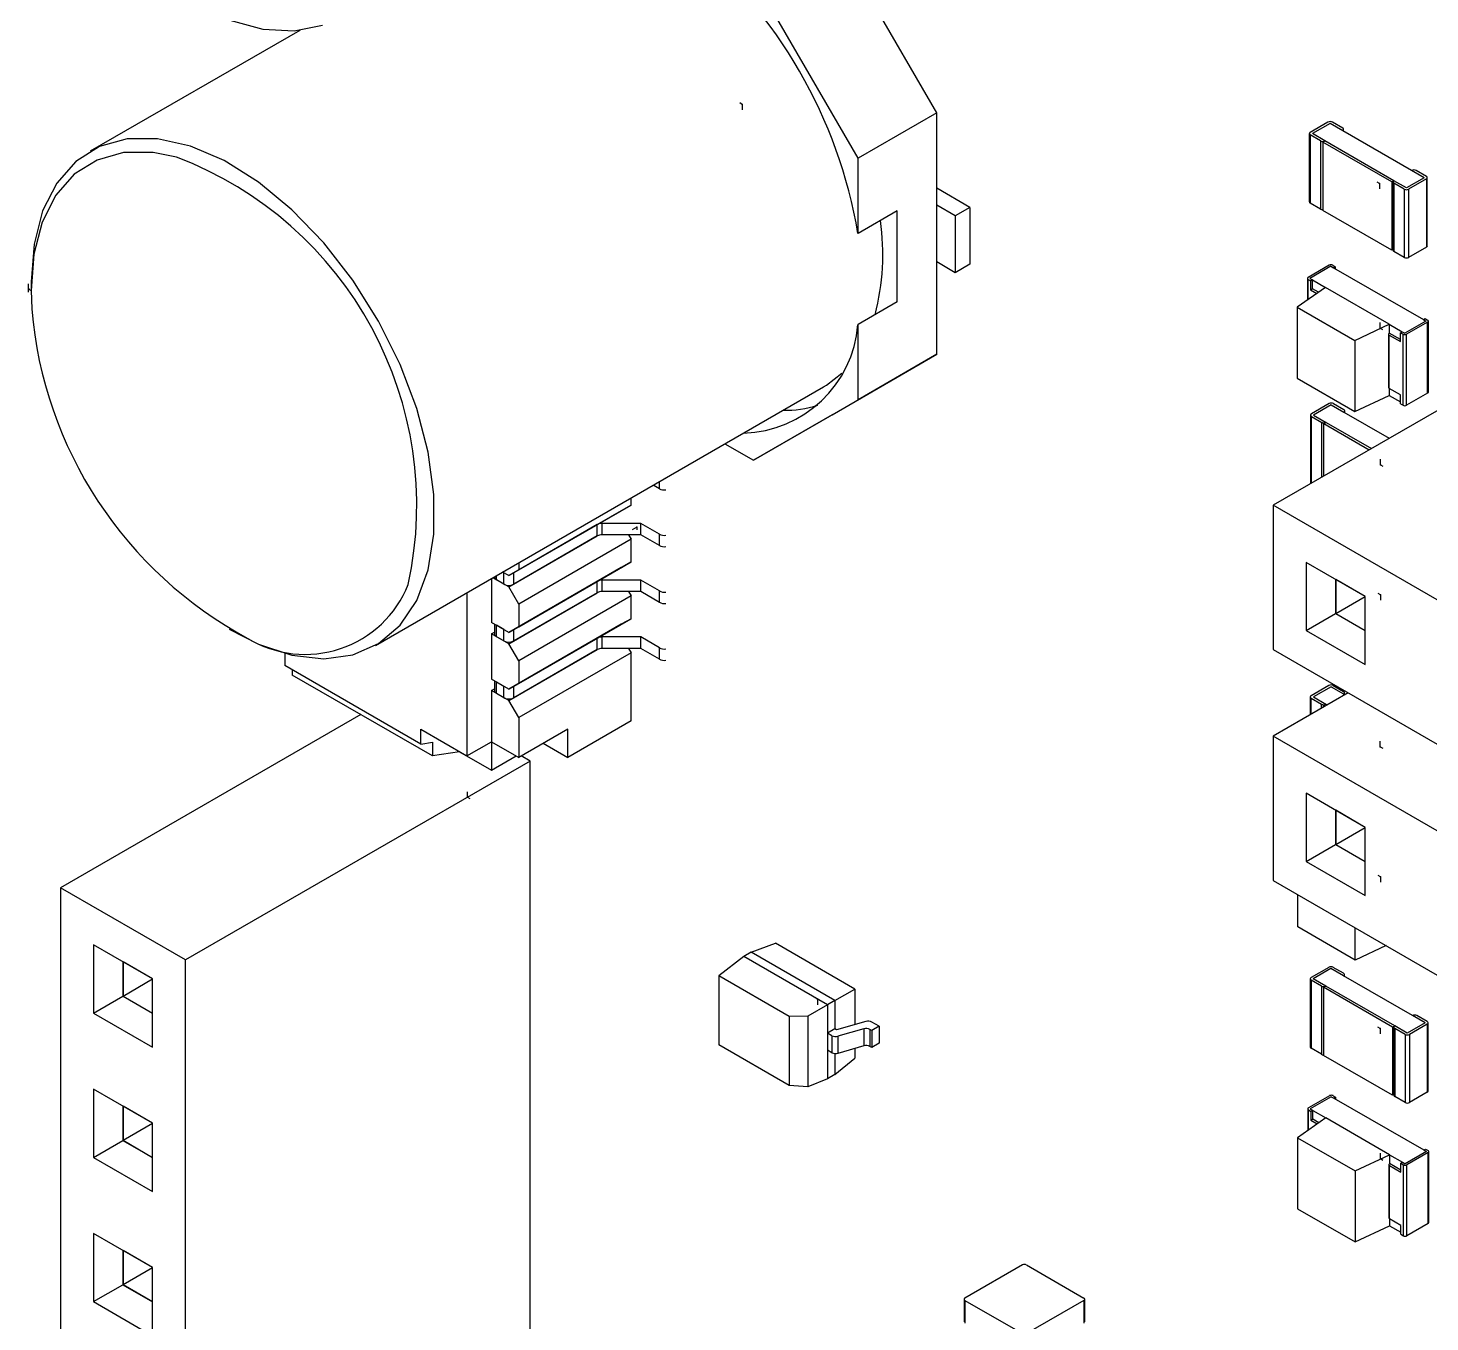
# Model space of a CAD drawing. Header units: millimetres. Extents: x 2 to 294, y 2 to 208.
# Drawn here: x 203.27 to 223.41, y 126.53 to 145.12 of the extents above; entities that cross this region are included whole.
import ezdxf

# ---------------------------------------------------------------- set-up
doc = ezdxf.new("R2010")
doc.units = ezdxf.units.MM
doc.header["$PDSIZE"] = -1

msp = doc.modelspace()

# ---------------------------------------------------------------- linework, layer by layer
at = {"color": 7, "linetype": 'Continuous', "lineweight": 25}
for p, q in [((216.328, 143.903), (214.825, 146.506)), ((215.197, 143.25), (213.694, 145.852)), ((207.176, 145.088), (204.167, 143.351)), ((216.328, 143.903), (215.197, 143.25)), ((216.328, 140.433), (216.328, 143.903)), ((221.949, 143.769), (221.694, 143.622)), ((221.981, 143.751), (221.726, 143.604)), ((222.161, 143.647), (221.981, 143.751)), ((222.161, 143.683), (222.012, 143.769)), ((223.151, 143.075), (222.161, 143.647)), ((222.174, 143.639), (222.174, 143.665)), ((221.681, 143.604), (221.681, 142.624)), ((221.843, 143.5), (221.694, 143.585)), ((221.694, 143.585), (221.694, 142.606)), ((221.906, 143.5), (221.726, 143.604)), ((221.843, 143.5), (221.843, 142.52)), ((221.906, 143.5), (221.875, 143.481)), ((222.864, 142.91), (221.875, 143.481)), ((221.875, 143.481), (221.875, 142.502)), ((222.896, 142.928), (221.906, 143.5)), ((215.197, 142.17), (215.197, 143.25)), ((223.331, 142.971), (223.151, 143.075)), ((223.363, 142.989), (223.215, 143.075)), ((216.805, 142.545), (216.328, 142.821)), ((222.896, 142.928), (222.864, 142.91)), ((222.864, 142.91), (222.864, 141.93)), ((222.883, 142.91), (222.883, 141.93)), ((223.077, 142.824), (222.896, 142.928)), ((223.045, 142.806), (222.896, 142.892)), ((222.896, 142.892), (222.896, 141.912)), ((223.045, 142.806), (223.045, 141.826)), ((223.331, 142.971), (223.077, 142.824)), ((223.363, 142.953), (223.108, 142.806)), ((223.108, 142.806), (223.108, 141.826)), ((223.363, 142.953), (223.363, 141.973)), ((223.376, 141.991), (223.376, 142.971)), ((221.843, 142.52), (221.694, 142.606)), ((215.762, 142.496), (215.197, 142.17)), ((215.762, 141.186), (215.762, 142.496)), ((216.593, 142.423), (216.328, 142.576)), ((216.805, 142.545), (216.593, 142.423)), ((216.593, 142.423), (216.593, 141.606)), ((216.805, 142.545), (216.805, 141.729)), ((222.864, 141.93), (221.875, 142.502)), ((222.883, 141.941), (222.864, 141.93)), ((223.045, 141.826), (222.896, 141.912)), ((223.363, 141.973), (223.108, 141.826)), ((216.593, 141.606), (216.328, 141.76)), ((216.805, 141.729), (216.593, 141.606)), ((221.967, 141.713), (221.663, 141.538)), ((221.992, 141.699), (221.688, 141.523)), ((221.992, 141.699), (222.029, 141.677)), ((222.017, 141.713), (222.054, 141.692)), ((222.054, 141.692), (222.029, 141.677)), ((222.029, 141.677), (223.32, 140.932)), ((222.054, 141.692), (222.054, 141.663)), ((203.274, 141.445), (203.273, 141.413)), ((203.273, 141.413), (203.276, 141.326)), ((203.317, 141.474), (203.318, 141.384)), ((221.911, 141.395), (221.508, 141.109)), ((221.653, 141.523), (221.653, 141.212)), ((221.663, 141.509), (221.7, 141.488)), ((221.663, 141.219), (221.663, 141.509)), ((221.688, 141.523), (221.725, 141.502)), ((221.725, 141.502), (221.7, 141.488)), ((221.7, 141.488), (221.7, 141.36)), ((221.725, 141.502), (221.911, 141.395)), ((221.725, 141.374), (221.725, 141.502)), ((222.83, 140.864), (221.911, 141.395)), ((203.317, 141.351), (203.326, 141.084)), ((221.7, 141.36), (221.725, 141.374)), ((221.7, 141.36), (221.789, 141.309)), ((221.811, 141.324), (221.725, 141.374)), ((215.762, 141.186), (215.197, 140.86)), ((226.112, 141.12), (221.162, 138.263)), ((221.508, 141.109), (222.335, 140.631)), ((221.508, 141.109), (221.508, 140.088)), ((215.197, 139.78), (215.197, 140.86)), ((222.335, 140.631), (222.83, 140.864)), ((222.83, 140.864), (222.83, 140.736)), ((222.83, 140.864), (223.015, 140.757)), ((223.357, 140.911), (223.053, 140.735)), ((223.381, 140.897), (223.077, 140.721)), ((223.32, 140.932), (223.344, 140.947)), ((223.32, 140.932), (223.357, 140.911)), ((223.344, 140.947), (223.381, 140.925)), ((223.381, 139.876), (223.381, 140.897)), ((223.392, 139.89), (223.392, 140.911)), ((222.335, 140.631), (222.335, 139.611)), ((222.82, 140.722), (222.82, 139.957)), ((222.991, 140.644), (222.83, 140.736)), ((222.83, 139.942), (222.83, 140.708)), ((222.83, 140.708), (222.991, 140.615)), ((222.991, 140.743), (223.015, 140.757)), ((222.991, 140.743), (223.028, 140.721)), ((222.991, 140.615), (222.991, 140.743)), ((223.015, 140.757), (223.053, 140.735)), ((223.028, 139.7), (223.028, 140.721)), ((223.077, 139.7), (223.077, 140.721)), ((214.825, 139.565), (216.328, 140.433)), ((216.328, 140.433), (215.197, 139.78)), ((221.508, 140.088), (222.335, 139.611)), ((208.266, 136.249), (214.701, 139.964)), ((213.694, 138.912), (215.197, 139.78)), ((222.335, 139.611), (222.83, 139.843)), ((222.83, 139.942), (222.83, 139.843)), ((222.991, 139.85), (222.83, 139.942)), ((222.83, 139.843), (222.991, 139.751)), ((222.991, 139.722), (222.991, 139.85)), ((223.381, 139.876), (223.077, 139.7)), ((221.965, 139.725), (221.71, 139.578)), ((221.997, 139.706), (221.742, 139.56)), ((221.997, 139.706), (222.177, 139.602)), ((222.029, 139.725), (222.177, 139.639)), ((222.177, 139.602), (222.83, 139.226)), ((222.19, 139.595), (222.19, 139.621)), ((222.991, 139.722), (223.028, 139.7)), ((214.825, 139.565), (213.694, 138.912)), ((221.697, 139.56), (221.697, 138.58)), ((221.71, 139.541), (221.859, 139.455)), ((221.71, 138.58), (221.71, 139.541)), ((221.742, 139.56), (221.923, 139.455)), ((221.859, 138.665), (221.859, 139.455)), ((221.923, 139.455), (221.891, 139.437)), ((221.891, 139.437), (222.543, 139.06)), ((221.891, 138.684), (221.891, 139.437)), ((221.923, 139.455), (222.575, 139.079)), ((213.286, 139.147), (213.694, 138.912)), ((212.344, 138.501), (212.344, 138.604)), ((212.435, 138.649), (212.421, 138.648)), ((211.938, 138.267), (211.938, 138.369)), ((212.344, 138.501), (212.256, 138.552)), ((211.796, 138.185), (210.18, 137.252)), ((210.322, 137.334), (211.938, 138.267)), ((211.938, 138.267), (211.796, 138.185)), ((211.808, 138.192), (211.813, 138.192)), ((221.162, 138.263), (221.162, 136.189)), ((228.346, 134.115), (221.162, 138.263)), ((211.452, 137.986), (210.251, 137.293)), ((211.452, 137.823), (211.452, 137.986)), ((212.076, 138.003), (211.522, 138.003)), ((211.522, 137.84), (211.522, 138.003)), ((212.344, 137.848), (212.076, 138.003)), ((212.076, 137.84), (212.076, 138.003)), ((210.18, 137.089), (211.452, 137.823)), ((211.452, 137.823), (210.251, 137.13)), ((211.938, 137.777), (210.322, 136.844)), ((212.076, 137.84), (211.522, 137.84)), ((211.901, 137.84), (211.938, 137.777)), ((211.938, 137.45), (211.938, 137.777)), ((212.344, 137.685), (212.076, 137.84)), ((212.344, 137.685), (212.344, 137.848)), ((211.796, 137.368), (210.18, 136.436)), ((210.322, 136.517), (211.938, 137.45)), ((210.322, 137.436), (210.322, 137.334)), ((211.938, 137.45), (211.796, 137.368)), ((211.808, 137.375), (211.813, 137.375)), ((221.636, 137.442), (221.636, 136.462)), ((222.484, 136.952), (221.636, 137.442)), ((221.636, 137.442), (221.636, 136.463)), ((209.933, 137.212), (209.933, 136.578)), ((210.18, 137.089), (209.95, 137.222)), ((209.974, 137.236), (209.974, 137.232)), ((210.004, 137.191), (210.004, 137.252)), ((210.11, 137.13), (210.004, 137.191)), ((210.18, 137.252), (210.092, 137.303)), ((210.11, 137.293), (210.092, 137.303)), ((210.11, 137.13), (210.11, 137.293)), ((210.18, 137.252), (210.322, 137.334)), ((210.251, 137.13), (210.251, 137.293)), ((211.452, 137.169), (210.251, 136.476)), ((211.452, 137.006), (211.452, 137.169)), ((212.076, 137.186), (211.522, 137.186)), ((211.522, 137.023), (211.522, 137.186)), ((212.344, 137.032), (212.076, 137.186)), ((212.076, 137.023), (212.076, 137.186)), ((222.059, 137.198), (222.059, 136.707)), ((222.06, 137.197), (222.06, 136.707)), ((222.484, 136.952), (222.06, 137.197)), ((209.579, 137.008), (209.579, 134.66)), ((210.322, 136.844), (210.18, 137.089)), ((210.18, 136.272), (211.452, 137.006)), ((211.452, 137.006), (210.251, 136.313)), ((211.938, 136.96), (210.322, 136.027)), ((212.076, 137.023), (211.522, 137.023)), ((211.901, 137.023), (211.938, 136.96)), ((211.938, 136.633), (211.938, 136.96)), ((212.344, 136.868), (212.076, 137.023)), ((212.344, 136.868), (212.344, 137.032)), ((210.322, 136.844), (210.322, 136.517)), ((222.06, 136.707), (222.484, 136.952)), ((222.484, 135.973), (222.484, 136.952)), ((210.18, 136.436), (209.933, 136.578)), ((210.322, 135.701), (211.938, 136.633)), ((211.938, 136.633), (211.796, 136.552)), ((211.808, 136.558), (211.813, 136.558)), ((221.636, 136.463), (222.059, 136.707)), ((222.059, 136.707), (222.484, 136.462)), ((222.06, 136.707), (222.484, 136.462)), ((209.933, 136.415), (209.974, 136.439)), ((209.933, 136.415), (209.933, 135.762)), ((210.18, 136.272), (209.933, 136.415)), ((209.974, 136.555), (209.974, 136.415)), ((210.11, 136.476), (210.004, 136.538)), ((210.004, 136.374), (210.004, 136.538)), ((210.11, 136.313), (210.004, 136.374)), ((210.11, 136.313), (210.11, 136.476)), ((211.796, 136.552), (210.18, 135.619)), ((210.18, 136.436), (210.322, 136.517)), ((210.251, 136.313), (210.251, 136.476)), ((212.076, 136.37), (211.522, 136.37)), ((211.522, 136.206), (211.522, 136.37)), ((212.344, 136.215), (212.076, 136.37)), ((212.076, 136.206), (212.076, 136.37)), ((221.636, 136.463), (222.484, 135.973)), ((221.636, 136.462), (221.636, 136.463)), ((221.636, 136.462), (222.484, 135.973)), ((210.322, 136.027), (210.18, 136.272)), ((210.18, 135.456), (211.452, 136.19)), ((211.452, 136.353), (210.251, 135.66)), ((211.452, 136.19), (210.251, 135.497)), ((211.452, 136.19), (211.452, 136.353)), ((212.076, 136.206), (211.522, 136.206)), ((211.901, 136.206), (211.938, 136.144)), ((212.344, 136.052), (212.076, 136.206)), ((212.344, 136.052), (212.344, 136.215)), ((221.162, 136.189), (228.346, 132.041)), ((206.963, 136.134), (206.963, 135.958)), ((208.916, 134.83), (206.963, 135.958)), ((211.938, 136.144), (210.322, 135.211)), ((210.322, 136.027), (210.322, 135.701)), ((211.938, 135.164), (211.938, 136.144)), ((207.069, 135.896), (207.069, 135.823)), ((209.083, 134.66), (207.069, 135.823)), ((210.18, 135.619), (209.933, 135.762)), ((209.933, 135.599), (209.974, 135.623)), ((209.933, 135.599), (209.933, 134.864)), ((210.18, 135.456), (209.933, 135.599)), ((209.974, 135.738), (209.974, 135.599)), ((210.11, 135.66), (210.004, 135.721)), ((210.004, 135.558), (210.004, 135.721)), ((210.11, 135.497), (210.004, 135.558)), ((210.11, 135.497), (210.11, 135.66)), ((210.18, 135.619), (210.322, 135.701)), ((210.251, 135.497), (210.251, 135.66)), ((222.24, 135.567), (221.162, 134.944)), ((221.962, 135.673), (221.707, 135.526)), ((221.993, 135.655), (221.739, 135.508)), ((221.993, 135.655), (222.174, 135.551)), ((222.025, 135.673), (222.174, 135.587)), ((222.174, 135.551), (222.193, 135.54)), ((222.187, 135.543), (222.187, 135.569)), ((210.322, 135.211), (210.18, 135.456)), ((221.694, 135.508), (221.694, 135.252)), ((221.707, 135.489), (221.855, 135.404)), ((221.707, 135.259), (221.707, 135.489)), ((221.739, 135.508), (221.919, 135.404)), ((221.855, 135.345), (221.855, 135.404)), ((221.919, 135.404), (221.887, 135.385)), ((221.887, 135.385), (221.906, 135.374)), ((221.887, 135.363), (221.887, 135.385)), ((221.919, 135.404), (221.938, 135.393)), ((208.053, 135.255), (203.74, 132.765)), ((210.322, 135.211), (210.322, 134.639)), ((211.938, 135.164), (211.029, 134.639)), ((208.916, 135.043), (209.579, 134.66)), ((208.916, 134.83), (208.916, 135.043)), ((211.029, 135.047), (210.322, 134.639)), ((211.029, 134.639), (211.029, 135.047)), ((228.346, 130.797), (221.162, 134.944)), ((221.162, 134.944), (221.162, 132.87)), ((208.916, 134.83), (209.083, 134.856)), ((209.083, 134.856), (209.083, 134.66)), ((209.579, 134.66), (209.933, 134.864)), ((209.933, 134.864), (210.322, 134.639)), ((209.933, 134.864), (209.933, 134.455)), ((210.675, 134.843), (211.029, 134.639)), ((210.486, 134.586), (205.536, 131.728)), ((209.473, 134.721), (209.083, 134.66)), ((209.473, 134.721), (209.473, 134.721)), ((209.473, 134.721), (209.933, 134.455)), ((209.933, 134.455), (210.287, 134.66)), ((210.486, 134.586), (210.358, 134.66)), ((210.486, 122.142), (210.486, 134.586)), ((221.636, 134.124), (221.636, 133.144)), ((222.484, 133.634), (221.636, 134.124)), ((221.636, 134.123), (221.636, 133.144)), ((222.059, 133.879), (222.059, 133.389)), ((222.06, 133.879), (222.06, 133.389)), ((222.484, 133.634), (222.06, 133.879)), ((222.06, 133.389), (222.484, 133.634)), ((222.484, 132.654), (222.484, 133.634)), ((221.636, 133.144), (222.059, 133.389)), ((222.059, 133.389), (222.484, 133.143)), ((222.06, 133.389), (222.484, 133.144)), ((221.636, 133.144), (222.484, 132.654)), ((221.636, 133.144), (222.484, 132.655)), ((221.636, 133.144), (221.636, 133.144)), ((203.74, 132.765), (203.74, 120.321)), ((205.536, 131.728), (203.74, 132.765)), ((221.162, 132.87), (228.346, 128.723)), ((221.514, 132.203), (221.514, 132.667)), ((222.341, 131.726), (221.514, 132.203)), ((222.341, 131.726), (222.341, 132.19)), ((204.214, 131.944), (204.214, 130.965)), ((205.062, 131.455), (204.214, 131.944)), ((204.215, 131.944), (204.215, 130.965)), ((213.664, 131.839), (214.01, 131.969)), ((215.152, 131.31), (214.01, 131.969)), ((222.784, 131.934), (222.341, 131.726)), ((205.536, 119.284), (205.536, 131.728)), ((213.558, 131.777), (213.197, 131.5)), ((213.664, 131.839), (213.558, 131.777)), ((214.76, 131.083), (213.558, 131.777)), ((214.866, 131.145), (213.664, 131.839)), ((204.637, 131.7), (204.637, 131.209)), ((205.062, 131.455), (204.638, 131.7)), ((204.638, 131.7), (204.638, 131.21)), ((221.96, 131.622), (221.706, 131.475)), ((221.992, 131.604), (221.737, 131.457)), ((222.172, 131.5), (221.992, 131.604)), ((222.172, 131.537), (222.024, 131.622)), ((204.638, 131.21), (205.062, 131.455)), ((205.062, 130.475), (205.062, 131.455)), ((214.21, 130.915), (213.197, 131.5)), ((213.197, 131.5), (213.197, 130.508)), ((221.692, 131.457), (221.692, 130.477)), ((221.854, 131.353), (221.706, 131.439)), ((221.706, 131.439), (221.706, 130.459)), ((221.918, 131.353), (221.737, 131.457)), ((221.854, 131.353), (221.854, 130.373)), ((221.918, 131.353), (221.886, 131.335)), ((222.876, 130.763), (221.886, 131.335)), ((221.886, 131.335), (221.886, 130.355)), ((222.908, 130.781), (221.918, 131.353)), ((223.162, 130.928), (222.172, 131.5)), ((222.185, 131.492), (222.185, 131.518)), ((204.215, 130.965), (204.637, 131.209)), ((204.637, 131.209), (205.062, 130.964)), ((204.638, 131.21), (205.062, 130.965)), ((214.866, 131.145), (214.76, 131.083)), ((214.866, 131.145), (215.152, 131.31)), ((214.866, 131.145), (214.866, 130.736)), ((215.152, 131.31), (215.152, 130.798)), ((204.214, 130.965), (205.062, 130.475)), ((204.214, 130.965), (204.215, 130.965)), ((204.215, 130.965), (205.062, 130.476)), ((214.478, 130.921), (214.21, 130.915)), ((214.21, 130.915), (214.21, 129.923)), ((214.76, 131.083), (214.478, 130.921)), ((214.478, 130.921), (214.478, 129.906)), ((214.76, 131.083), (214.76, 130.022)), ((223.343, 130.824), (223.162, 130.928)), ((223.374, 130.843), (223.226, 130.928)), ((214.866, 130.736), (214.76, 130.675)), ((214.89, 130.722), (214.866, 130.736)), ((215.311, 130.844), (214.89, 130.722)), ((215.281, 130.738), (214.909, 130.631)), ((215.281, 130.738), (215.281, 130.494)), ((215.395, 130.715), (215.368, 130.73)), ((215.368, 130.73), (215.368, 130.485)), ((215.501, 130.776), (215.395, 130.715)), ((215.395, 130.715), (215.395, 130.47)), ((215.501, 130.776), (215.397, 130.836)), ((215.501, 130.776), (215.501, 130.531)), ((222.908, 130.781), (222.876, 130.763)), ((222.876, 130.763), (222.876, 129.783)), ((222.894, 130.763), (222.894, 129.783)), ((223.088, 130.677), (222.908, 130.781)), ((223.056, 130.659), (222.908, 130.745)), ((222.908, 130.745), (222.908, 129.765)), ((223.343, 130.824), (223.088, 130.677)), ((223.374, 130.806), (223.12, 130.659)), ((223.374, 130.806), (223.374, 129.826)), ((223.388, 129.844), (223.388, 130.824)), ((214.822, 130.639), (214.76, 130.675)), ((214.76, 130.675), (214.76, 130.43)), ((214.822, 130.639), (214.822, 130.394)), ((214.909, 130.631), (214.909, 130.386)), ((215.501, 130.531), (215.395, 130.47)), ((223.056, 130.659), (223.056, 129.679)), ((223.12, 130.659), (223.12, 129.679)), ((214.21, 129.923), (213.197, 130.508)), ((214.822, 130.394), (214.76, 130.43)), ((214.866, 130.382), (214.866, 130.083)), ((214.866, 130.083), (215.152, 130.318)), ((215.281, 130.494), (214.909, 130.386)), ((215.152, 130.456), (215.152, 130.318)), ((215.395, 130.47), (215.368, 130.485)), ((221.854, 130.373), (221.706, 130.459)), ((222.876, 129.783), (221.886, 130.355)), ((214.478, 129.906), (214.21, 129.923)), ((214.76, 130.022), (214.478, 129.906)), ((214.866, 130.083), (214.76, 130.022)), ((205.062, 129.381), (204.214, 129.87)), ((204.214, 129.87), (204.214, 128.891)), ((204.215, 129.87), (204.215, 128.891)), ((221.972, 129.777), (221.668, 129.602)), ((221.997, 129.763), (221.693, 129.588)), ((221.997, 129.763), (222.034, 129.742)), ((222.022, 129.777), (222.059, 129.756)), ((222.059, 129.756), (222.034, 129.742)), ((222.034, 129.742), (223.324, 128.997)), ((222.059, 129.756), (222.059, 129.727)), ((222.894, 129.794), (222.876, 129.783)), ((223.056, 129.679), (222.908, 129.765)), ((223.374, 129.826), (223.12, 129.679)), ((204.637, 129.626), (204.637, 129.135)), ((205.062, 129.381), (204.638, 129.626)), ((204.638, 129.626), (204.638, 129.136)), ((221.658, 129.588), (221.658, 129.276)), ((221.668, 129.573), (221.705, 129.552)), ((221.668, 129.283), (221.668, 129.573)), ((221.693, 129.588), (221.73, 129.566)), ((221.73, 129.566), (221.705, 129.552)), ((221.705, 129.552), (221.705, 129.424)), ((221.73, 129.566), (221.916, 129.459)), ((221.73, 129.438), (221.73, 129.566)), ((204.638, 129.136), (205.062, 129.381)), ((205.062, 128.401), (205.062, 129.381)), ((221.916, 129.459), (221.513, 129.173)), ((221.705, 129.424), (221.73, 129.438)), ((221.705, 129.424), (221.794, 129.373)), ((221.816, 129.389), (221.73, 129.438)), ((222.835, 128.928), (221.916, 129.459)), ((204.215, 128.891), (204.637, 129.135)), ((204.637, 129.135), (205.062, 128.89)), ((204.638, 129.136), (205.062, 128.891)), ((221.513, 129.173), (222.34, 128.696)), ((221.513, 129.173), (221.513, 128.153)), ((222.34, 128.696), (222.835, 128.928)), ((222.835, 128.928), (222.835, 128.801)), ((222.835, 128.928), (223.02, 128.821)), ((223.362, 128.975), (223.058, 128.8)), ((223.386, 128.961), (223.082, 128.785)), ((223.324, 128.997), (223.349, 129.011)), ((223.324, 128.997), (223.362, 128.975)), ((223.349, 129.011), (223.386, 128.989)), ((223.386, 127.94), (223.386, 128.961)), ((223.397, 127.955), (223.397, 128.975)), ((204.214, 128.891), (205.062, 128.401)), ((204.214, 128.891), (204.215, 128.891)), ((204.215, 128.891), (205.062, 128.402)), ((222.825, 128.786), (222.825, 128.021)), ((222.996, 128.708), (222.835, 128.801)), ((222.835, 128.007), (222.835, 128.772)), ((222.835, 128.772), (222.996, 128.679)), ((222.996, 128.807), (223.02, 128.821)), ((222.996, 128.807), (223.033, 128.785)), ((222.996, 128.679), (222.996, 128.807)), ((223.02, 128.821), (223.058, 128.8)), ((223.033, 127.765), (223.033, 128.785)), ((223.082, 127.765), (223.082, 128.785)), ((222.34, 128.696), (222.34, 127.675)), ((221.513, 128.153), (222.34, 127.675)), ((222.34, 127.675), (222.835, 127.908)), ((222.835, 128.007), (222.835, 127.908)), ((222.996, 127.914), (222.835, 128.007)), ((222.835, 127.908), (222.996, 127.815)), ((222.996, 127.786), (222.996, 127.914)), ((223.386, 127.94), (223.082, 127.765)), ((205.062, 127.307), (204.214, 127.796)), ((204.214, 127.796), (204.214, 126.817)), ((204.215, 127.796), (204.215, 126.817)), ((222.996, 127.786), (223.033, 127.765)), ((204.637, 127.552), (204.637, 127.061)), ((205.062, 127.307), (204.638, 127.552)), ((204.638, 127.552), (204.638, 127.062)), ((204.638, 127.062), (205.062, 127.307)), ((205.062, 126.327), (205.062, 127.307)), ((217.559, 127.346), (216.732, 126.868)), ((217.616, 127.346), (218.443, 126.868)), ((204.215, 126.817), (204.637, 127.061)), ((204.637, 127.061), (205.062, 126.816)), ((204.638, 127.062), (205.062, 126.817)), ((204.214, 126.817), (205.062, 126.327)), ((204.214, 126.817), (204.215, 126.817)), ((204.215, 126.817), (205.062, 126.328)), ((216.72, 126.852), (216.72, 126.525)), ((216.732, 126.835), (217.559, 126.358)), ((216.732, 126.835), (216.732, 126.509)), ((218.443, 126.835), (217.616, 126.358)), ((218.443, 126.835), (218.443, 126.509)), ((218.455, 126.525), (218.455, 126.852))]:
    msp.add_line(p, q, dxfattribs=at)
at = {"color": 7, "linetype": 'Continuous'}
for p, q in [((213.535, 144.025), (213.501, 144.045)), ((213.535, 144.025), (213.501, 144.045)), ((213.535, 144.025), (213.535, 143.946)), ((213.535, 144.025), (213.535, 143.946)), ((222.688, 142.889), (222.654, 142.909)), ((222.688, 142.889), (222.654, 142.909)), ((222.688, 142.889), (222.688, 142.811)), ((222.688, 142.889), (222.688, 142.811)), ((222.699, 140.809), (222.699, 140.888)), ((222.699, 140.809), (222.699, 140.888)), ((222.699, 140.809), (222.733, 140.789)), ((222.699, 140.809), (222.733, 140.789)), ((222.704, 138.845), (222.704, 138.924)), ((222.704, 138.845), (222.704, 138.924)), ((222.704, 138.845), (222.738, 138.825)), ((222.704, 138.845), (222.738, 138.825)), ((212.019, 137.95), (211.951, 137.911)), ((212.019, 137.95), (211.951, 137.911)), ((212.019, 137.95), (212.019, 137.911)), ((212.019, 137.95), (212.019, 137.911)), ((222.705, 136.978), (222.671, 136.997)), ((222.705, 136.978), (222.671, 136.997)), ((222.705, 136.978), (222.705, 136.899)), ((222.705, 136.978), (222.705, 136.899)), ((222.7, 134.793), (222.7, 134.872)), ((222.7, 134.793), (222.7, 134.872)), ((222.7, 134.793), (222.735, 134.774)), ((222.7, 134.793), (222.735, 134.774)), ((209.588, 134.067), (209.588, 134.146)), ((209.588, 134.067), (209.588, 134.146)), ((209.588, 134.067), (209.622, 134.047)), ((209.588, 134.067), (209.622, 134.047)), ((222.705, 132.924), (222.671, 132.944)), ((222.705, 132.924), (222.671, 132.944)), ((222.705, 132.924), (222.705, 132.845)), ((222.705, 132.924), (222.705, 132.845)), ((214.617, 131.164), (214.583, 131.184)), ((214.617, 131.164), (214.583, 131.184)), ((214.617, 131.164), (214.617, 131.085)), ((214.617, 131.164), (214.617, 131.085)), ((222.699, 130.743), (222.665, 130.762)), ((222.699, 130.743), (222.665, 130.762)), ((222.699, 130.743), (222.699, 130.664)), ((222.699, 130.743), (222.699, 130.664)), ((222.704, 128.873), (222.704, 128.952)), ((222.704, 128.873), (222.704, 128.952)), ((222.704, 128.873), (222.738, 128.853)), ((222.704, 128.873), (222.738, 128.853))]:
    msp.add_line(p, q, dxfattribs=at)
at = {"color": 7, "linetype": 'Continuous', "lineweight": 25, "flags": 128}
for points in [[(206.172, 145.237), (206.648, 145.106), (207.096, 145.081), (207.503, 145.164)], [(206.162, 136.484), (206.585, 136.267), (207.065, 136.109), (207.522, 136.057), (207.94, 136.113), (208.309, 136.275), (208.618, 136.539), (208.858, 136.896), (209.022, 137.337), (209.105, 137.849), (209.105, 138.417), (209.022, 139.024), (208.858, 139.654), (208.618, 140.288), (208.309, 140.908), (207.94, 141.497), (207.522, 142.036), (207.065, 142.511), (206.585, 142.908), (206.093, 143.216), (205.606, 143.426), (205.135, 143.531), (204.696, 143.529), (204.301, 143.419), (203.961, 143.206), (203.685, 142.894), (203.483, 142.494), (203.359, 142.016), (203.317, 141.474), (203.317, 141.474)], [(205.406, 143.267), (205.069, 143.333), (204.646, 143.331), (204.265, 143.225), (203.937, 143.02), (203.672, 142.72), (203.477, 142.334), (203.357, 141.873), (203.317, 141.351)], [(214.701, 139.964), (214.744, 139.99), (214.967, 140.164)], [(221.697, 138.58), (221.698, 138.575), (221.699, 138.573)]]:
    msp.add_lwpolyline(points, dxfattribs=at)
at = {"color": 7, "linetype": 'Continuous', "lineweight": 25}
for centre, radius, start, end in [((208.307, 141.007), 6.987, 9.5758, 50.4242), ((221.701, 143.604), 0.0196, 110.7834, 249.2166), ((221.981, 143.708), 0.0692, 62.6097, 117.3903), ((222.154, 143.665), 0.0196, 290.7834, 69.2166), ((221.875, 143.561), 0.0692, 242.6097, 297.3903), ((203.504, 138.262), 5.354, 347.7189, 69.1946), ((223.183, 143.014), 0.0692, 62.6097, 117.3903), ((222.903, 142.91), 0.0196, 110.7834, 249.2166), ((223.077, 142.867), 0.0692, 242.6097, 297.3903), ((223.356, 142.971), 0.0196, 290.7834, 69.2166), ((221.704, 142.626), 0.0226, 185.6948, 245.6253), ((221.873, 142.577), 0.0649, 241.9598, 271.1441), ((212.095, 141.866), 3.458, 345.5291, 8.1278), ((222.906, 141.932), 0.0226, 185.6948, 245.6253), ((223.077, 141.887), 0.0692, 242.6097, 297.3903), ((223.354, 141.994), 0.0226, 294.3747, 354.3052), ((221.992, 141.665), 0.0538, 62.6097, 117.3903), ((203.348, 141.42), 0.0754, 185.7111, 245.6239), ((221.669, 141.523), 0.0153, 110.7834, 249.2166), ((209.239, 141.576), 5.933, 184.7583, 241.7371), ((213.505, 140.997), 1.697, 271.5987, 355.3503), ((223.376, 140.911), 0.0153, 290.7834, 69.2166), ((222.835, 140.722), 0.0153, 110.7834, 249.2166), ((223.053, 140.769), 0.0538, 242.6097, 297.3903), ((222.837, 139.958), 0.0176, 185.6948, 245.6253), ((223.374, 139.892), 0.0176, 294.3747, 354.3052), ((214.134, 141.302), 1.674, 269.4749, 286.8096), ((221.717, 139.56), 0.0196, 110.7834, 249.2166), ((221.997, 139.663), 0.0692, 62.6097, 117.3903), ((222.17, 139.621), 0.0196, 290.7834, 69.2166), ((223.053, 139.748), 0.0538, 242.6097, 297.3903), ((221.891, 139.517), 0.0692, 242.6097, 297.3903), ((212.415, 138.639), 0.155, 242.8203, 277.5481), ((211.519, 137.859), 0.144, 88.8559, 118.0402), ((211.519, 137.695), 0.144, 88.8559, 118.0402), ((212.415, 137.986), 0.155, 242.8203, 277.5481), ((212.415, 137.822), 0.155, 242.8203, 277.5481), ((210.024, 137.237), 0.0503, 185.6948, 245.6253), ((211.519, 137.042), 0.144, 88.8559, 118.0402), ((207.255, 137.714), 1.594, 238.8086, 338.219), ((210.18, 137.266), 0.154, 242.6097, 297.3903), ((211.519, 136.879), 0.144, 88.8559, 118.0402), ((212.415, 137.169), 0.155, 242.8203, 277.5481), ((212.415, 137.006), 0.155, 242.8203, 277.5481), ((210.024, 136.42), 0.0503, 185.6948, 245.6253), ((211.519, 136.225), 0.144, 88.8559, 118.0402), ((210.18, 136.45), 0.154, 242.6097, 297.3903), ((211.519, 136.062), 0.144, 88.8559, 118.0402), ((212.415, 136.352), 0.155, 242.8203, 277.5481), ((212.415, 136.189), 0.155, 242.8203, 277.5481), ((210.024, 135.604), 0.0503, 185.6948, 245.6253), ((221.993, 135.612), 0.0692, 62.6097, 117.3903), ((222.167, 135.569), 0.0196, 290.7834, 69.2166), ((210.18, 135.633), 0.154, 242.6097, 297.3903), ((221.714, 135.508), 0.0196, 110.7834, 249.2166), ((221.887, 135.465), 0.0692, 242.6097, 297.3903), ((221.992, 131.561), 0.0692, 62.6097, 117.3903), ((222.165, 131.518), 0.0196, 290.7834, 69.2166), ((221.713, 131.457), 0.0196, 110.7834, 249.2166), ((221.886, 131.414), 0.0692, 242.6097, 297.3903), ((223.194, 130.867), 0.0692, 62.6097, 117.3903), ((215.314, 130.626), 0.117, 62.9167, 106.3795), ((215.344, 130.731), 0.117, 62.9167, 106.3795), ((222.915, 130.763), 0.0196, 110.7834, 249.2166), ((223.367, 130.824), 0.0196, 290.7834, 69.2166), ((214.876, 130.744), 0.117, 242.9167, 286.3795), ((223.088, 130.72), 0.0692, 242.6097, 297.3903), ((214.876, 130.499), 0.117, 242.9167, 286.3795), ((215.314, 130.381), 0.117, 62.9167, 106.3795), ((221.715, 130.479), 0.0226, 185.6948, 245.6253), ((221.885, 130.43), 0.0649, 241.9598, 271.1441), ((221.997, 129.73), 0.0538, 62.6097, 117.3903), ((222.917, 129.785), 0.0226, 185.6948, 245.6253), ((223.365, 129.847), 0.0226, 294.3747, 354.3052), ((221.673, 129.588), 0.0153, 110.7834, 249.2166), ((223.088, 129.74), 0.0692, 242.6097, 297.3903), ((223.381, 128.975), 0.0153, 290.7834, 69.2166), ((222.84, 128.786), 0.0153, 110.7834, 249.2166), ((223.058, 128.833), 0.0538, 242.6097, 297.3903), ((222.842, 128.023), 0.0176, 185.6948, 245.6253), ((223.379, 127.956), 0.0176, 294.3747, 354.3052), ((223.058, 127.812), 0.0538, 242.6097, 297.3903), ((217.587, 127.291), 0.0615, 62.6097, 117.3903), ((216.738, 126.852), 0.0175, 110.7834, 249.2166), ((218.437, 126.852), 0.0175, 290.7834, 69.2166)]:
    msp.add_arc(centre, radius, start, end, dxfattribs=at)
at = {"color": 7, "linetype": 'Continuous'}
for p in [(213.535, 144.025), (213.535, 144.025), (222.688, 142.889), (222.688, 142.889), (222.699, 140.809), (222.699, 140.809), (222.704, 138.845), (222.704, 138.845), (212.019, 137.95), (212.019, 137.95), (222.705, 136.978), (222.705, 136.978), (222.7, 134.793), (222.7, 134.793), (209.588, 134.067), (209.588, 134.067), (222.705, 132.924), (222.705, 132.924), (214.617, 131.164), (214.617, 131.164), (222.699, 130.743), (222.699, 130.743), (222.704, 128.873), (222.704, 128.873)]:
    msp.add_point(p, dxfattribs=at)

doc.saveas('drawing.dxf')
